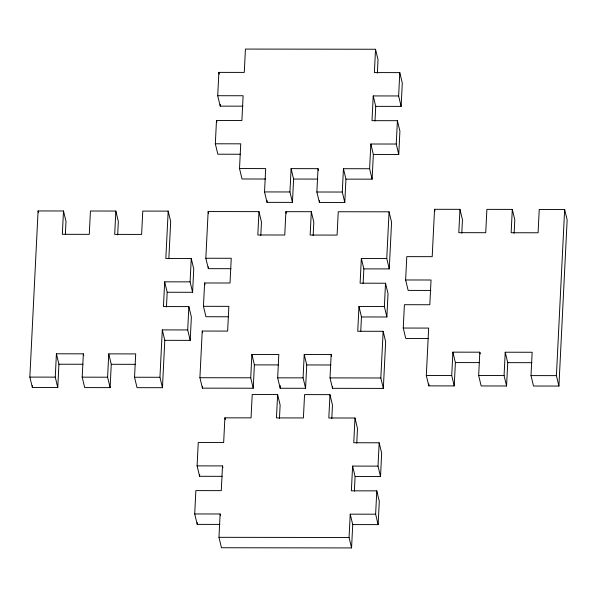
<?xml version="1.0" encoding="UTF-8"?>
<svg xmlns="http://www.w3.org/2000/svg" width="597" height="597" viewBox="0 0 597 597"><rect width="100%" height="100%" fill="white"/><g stroke="black" fill="none" stroke-linecap="round" stroke-linejoin="round"><path stroke-width="0.9" d="M83.767 355.573L83.349 353.834L56.416 353.797L58.916 364.222L57.76 387.557L32.35 387.52L29.85 377.095L38.081 210.942L63.491 210.972L65.998 221.397L65.371 233.964M32.35 387.52L32.447 385.669M57.76 387.557L55.26 377.132L56.416 353.797M63.491 210.972L62.334 234.315L89.274 234.352L90.431 211.01L115.84 211.047L118.34 221.472L117.676 234.934M164.802 340.327L190.212 340.365L187.712 329.94L162.294 329.902L164.802 340.327L162.451 387.699L137.041 387.669L134.541 377.244L135.698 353.909L108.758 353.872L111.266 364.297L110.109 387.632L84.699 387.595L82.192 377.17L83.349 353.834M110.109 387.632L107.602 377.207L108.758 353.872M115.84 211.047L114.684 234.382L141.616 234.42L142.773 211.084L168.182 211.122L170.682 221.547L168.847 258.702M162.451 387.699L159.951 377.282L162.294 329.902M164.682 281.829L167.182 292.254L192.592 292.291L190.092 281.866L164.682 281.829L163.451 306.567L188.861 306.604L191.368 317.029L190.212 340.365M168.182 211.122L165.839 258.494L191.249 258.531L193.749 268.956L192.592 292.291M166.459 306.918L167.182 292.254M187.712 329.94L188.861 306.604M190.092 281.866L191.249 258.531M331.589 356.305L331.171 354.566L304.231 354.528L306.739 364.954L305.582 388.289L280.172 388.259L277.665 377.834L278.821 354.491L251.889 354.454L254.389 364.879L253.232 388.222L202.413 388.147L199.913 377.722L202.226 331.051L227.636 331.089L228.86 306.351L203.45 306.313L204.607 282.978L230.017 283.008L231.24 258.277L205.831 258.24L208.144 211.562L258.964 211.637L261.471 222.062L260.799 235.524M219.897 524.405L197.211 524.375L194.712 513.95L195.861 490.615L221.278 490.644L222.502 465.914L197.092 465.876L198.249 442.541L223.659 442.571L224.882 417.84L251.053 417.87L252.21 394.535L277.62 394.572L280.127 404.997L279.456 418.46M202.413 388.147L202.502 386.356M231.024 268.695L208.338 268.665L208.42 266.866M240.524 154.242L217.83 154.213L215.33 143.787L216.487 120.452L241.897 120.482L243.121 95.751L217.711 95.714L218.868 72.379L244.277 72.409L245.434 49.073L375.535 49.252L378.035 59.678L377.371 73.14M197.211 524.375L197.301 522.576M222.278 476.331L199.592 476.302L199.682 474.503M242.904 106.169L220.211 106.139L220.3 104.341M352.723 524.591L378.132 524.621L375.632 514.196L350.223 514.166L352.723 524.591L351.566 547.927L221.465 547.747L218.965 537.322L220.121 513.987L194.712 513.95M265.486 179.018L242.016 178.981L239.516 168.555L240.74 143.825L215.33 143.787M253.232 388.222L250.733 377.797L251.889 354.454M258.964 211.637L257.807 234.972L284.747 235.009L285.903 211.674L311.313 211.711L313.813 222.136L313.149 235.599M318.447 170.406L318.029 168.667L291.097 168.63L293.597 179.055L292.44 202.39L267.031 202.353L264.531 191.928L265.687 168.593L239.516 168.555M267.031 202.353L267.12 200.562M277.62 394.572L276.463 417.907L303.403 417.945L304.56 394.61L329.969 394.647L332.469 405.072L331.805 418.534M280.172 388.259L280.306 385.565M292.44 202.39L289.941 191.965L291.097 168.63M305.582 388.289L303.075 377.864L304.231 354.528M311.313 211.711L310.156 235.046L337.089 235.084L338.245 211.748L389.065 211.816L391.565 222.241L389.259 268.911L363.849 268.881L361.342 258.456L386.752 258.486L389.259 268.911M345.947 179.13L372.118 179.16L369.618 168.742L343.439 168.705L345.947 179.13L344.79 202.465L319.38 202.428L316.873 192.003L318.029 168.667M319.38 202.428L319.47 200.637M358.961 306.53L361.461 316.955L386.871 316.985L384.371 306.56L358.961 306.53L357.737 331.268L383.147 331.298L385.647 341.723L383.334 388.401L332.514 388.326L330.014 377.901L331.171 354.566M329.969 394.647L328.813 417.982L354.984 418.019L357.484 428.445L356.76 443.101M332.514 388.326L332.604 386.535M344.79 202.465L342.29 192.04L343.439 168.705M361.342 258.456L360.118 283.194L385.528 283.224L388.028 293.649L386.871 316.985M351.566 547.927L349.066 537.501L350.223 514.166M352.603 466.093L355.103 476.518L380.513 476.548L378.013 466.123L352.603 466.093L351.372 490.831L376.789 490.861L379.289 501.286L378.132 524.621M354.984 418.019L353.76 442.75L379.17 442.787L381.67 453.213L380.513 476.548M360.737 331.611L361.461 316.955M363.118 283.538L363.849 268.881M369.618 168.742L370.841 144.004L396.251 144.034L398.751 154.459L373.341 154.429L370.841 144.004M373.222 95.93L375.722 106.356L401.139 106.385L398.632 95.96L373.222 95.93L371.998 120.661L397.408 120.698L399.908 131.124L398.751 154.459M375.535 49.252L374.379 72.588L399.789 72.625L402.288 83.05L401.139 106.385M354.379 491.174L355.103 476.518M372.118 179.16L373.341 154.429M374.998 121.012L375.722 106.356M383.334 388.401L380.834 377.976L383.147 331.298M384.371 306.56L385.528 283.224M386.752 258.486L389.065 211.816M375.632 514.196L376.789 490.861M378.013 466.123L379.17 442.787M396.251 144.034L397.408 120.698M398.632 95.96L399.789 72.625M428.445 338.499L405.751 338.469L403.251 328.044L404.408 304.709L429.818 304.746L431.041 280.008L405.632 279.971L406.788 256.635L432.198 256.673L434.549 209.301L459.959 209.331L462.459 219.756L461.794 233.218M480.234 353.931L479.816 352.193L452.884 352.155L455.384 362.58L454.227 385.916L428.818 385.878L426.318 375.453L428.661 328.081L403.251 328.044M428.818 385.878L428.907 384.02M454.227 385.916L451.728 375.491L452.884 352.155M459.959 209.331L458.802 232.666L485.734 232.703L486.891 209.368L512.301 209.405L514.808 219.83L514.136 233.293M512.301 209.405L511.144 232.74L538.084 232.778L539.24 209.443L564.65 209.48L567.15 219.905L558.919 386.058L533.509 386.028L531.002 375.603L532.158 352.26L505.226 352.223L507.726 362.648L506.569 385.99L481.16 385.953L478.66 375.528L479.816 352.193M506.569 385.99L504.069 375.565L505.226 352.223M558.919 386.058L556.411 375.632L564.65 209.48M293.597 179.055L317.746 179.085M264.531 191.928L289.941 191.965M316.873 192.003L342.29 192.04M430.825 290.426L408.139 290.396L405.632 279.971M228.644 316.768L205.95 316.738L203.45 306.313M455.384 362.58L479.533 362.61M507.726 362.648L531.875 362.685M58.916 364.222L83.065 364.252M111.266 364.297L135.415 364.327M254.389 364.879L278.538 364.916M306.739 364.954L330.887 364.991M426.318 375.453L451.728 375.491M478.66 375.528L504.069 375.565M531.002 375.603L556.411 375.632M29.85 377.095L55.26 377.132M82.192 377.17L107.602 377.207M134.541 377.244L159.951 377.282M199.913 377.722L250.733 377.797M277.665 377.834L303.075 377.864M330.014 377.901L380.834 377.976M218.965 537.322L349.066 537.501M434.549 209.301L434.967 211.032M285.903 211.674L286.314 213.413M218.868 72.379L219.286 74.11M217.711 95.714L220.211 106.139M216.487 120.452L216.905 122.184M208.144 211.562L208.562 213.301M205.831 258.24L208.338 268.665M204.607 282.978L205.025 284.717M224.882 417.84L225.3 419.572M202.226 331.051L202.644 332.79M222.502 465.914L222.92 467.645M220.121 513.987L220.532 515.718M197.092 465.876L199.592 476.302M38.081 210.942L38.499 212.681"/></g></svg>
